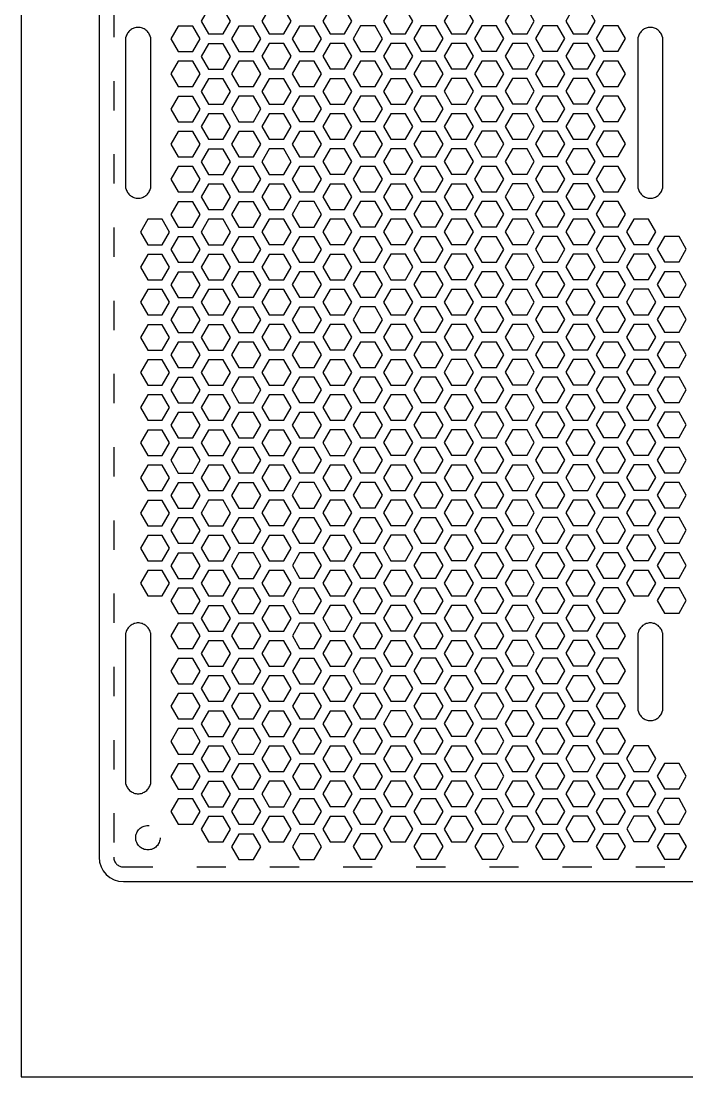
# Model space of a CAD drawing. Header units: millimetres. Extents: x 8 to 146, y 5 to 43.
# Drawn here: x 119.14 to 132.79, y 5.02 to 26.65 of the extents above; entities that cross this region are included whole.
import ezdxf

# ---------------------------------------------------------------- set-up
doc = ezdxf.new("R2010")
doc.units = ezdxf.units.MM
doc.header["$MEASUREMENT"] = 0
doc.linetypes.add('ACAD_ISO03W100', pattern=[30, 12, -18])
doc.layers.add('schita', color=2, linetype='Continuous')
doc.layers.add('spate', color=131, linetype='ACAD_ISO03W100')

msp = doc.modelspace()

# ---------------------------------------------------------------- linework, layer by layer
at = {"layer": 'schita', "ltscale": 0.05}
msp.add_lwpolyline([(139.34325, 5.01891), (139.34325, 41.01891), (119.14325, 41.01891), (119.14325, 5.01891)], close=True, dxfattribs=at)
msp.add_lwpolyline([(137.74325, 9.51891), (137.74325, 38.91891, 0.41421356), (137.24325, 39.41891), (121.24325, 39.41891, 0.41421356), (120.74325, 38.91891), (120.74325, 9.51891, 0.41421356), (121.24325, 9.01891), (137.24325, 9.01891, 0.41421356)], format="xyb", close=True, dxfattribs=at)
at = {"layer": 'spate', "ltscale": 0.05}
msp.add_lwpolyline([(137.44325, 9.51891), (137.44325, 38.91891, 0.41421356), (137.24325, 39.11891), (121.24325, 39.11891, 0.41421356), (121.04325, 38.91891), (121.04325, 9.51891, 0.41421356), (121.24325, 9.31891), (137.24325, 9.31891, 0.41421356)], format="xyb", close=True, dxfattribs=at)
for points in [[(122.98492, 26.38534), (123.28492, 26.38534), (123.43492, 26.64515), (123.28492, 26.90496), (122.98492, 26.90496), (122.83492, 26.64515)], [(124.2303, 26.38694), (124.5303, 26.38694), (124.6803, 26.64675), (124.5303, 26.90655), (124.2303, 26.90655), (124.0803, 26.64675)], [(125.47643, 26.38759), (125.77643, 26.38759), (125.92643, 26.6474), (125.77643, 26.9072), (125.47643, 26.9072), (125.32643, 26.6474)], [(126.72256, 26.38824), (127.02256, 26.38824), (127.17256, 26.64805), (127.02256, 26.90785), (126.72256, 26.90785), (126.57256, 26.64805)], [(127.9687, 26.38889), (128.2687, 26.38889), (128.4187, 26.6487), (128.2687, 26.9085), (127.9687, 26.9085), (127.8187, 26.6487)], [(129.21483, 26.38954), (129.51483, 26.38954), (129.66483, 26.64935), (129.51483, 26.90915), (129.21483, 26.90915), (129.06483, 26.64935)], [(130.46096, 26.39019), (130.76096, 26.39019), (130.91096, 26.65), (130.76096, 26.90981), (130.46096, 26.90981), (130.31096, 26.65)], [(122.36166, 26.02545), (122.66166, 26.02545), (122.81166, 26.28525), (122.66166, 26.54506), (122.36166, 26.54506), (122.21166, 26.28525)], [(123.60705, 26.02704), (123.90705, 26.02704), (124.05705, 26.28685), (123.90705, 26.54666), (123.60705, 26.54666), (123.45705, 26.28685)], [(124.85318, 26.02769), (125.15318, 26.02769), (125.30318, 26.2875), (125.15318, 26.54731), (124.85318, 26.54731), (124.70318, 26.2875)], [(126.09931, 26.02834), (126.39931, 26.02834), (126.54931, 26.28815), (126.39931, 26.54796), (126.09931, 26.54796), (125.94931, 26.28815)], [(127.34544, 26.02899), (127.64544, 26.02899), (127.79544, 26.2888), (127.64544, 26.54861), (127.34544, 26.54861), (127.19544, 26.2888)], [(128.59158, 26.02964), (128.89158, 26.02964), (129.04158, 26.28945), (128.89158, 26.54926), (128.59158, 26.54926), (128.44158, 26.28945)], [(129.83771, 26.03029), (130.13771, 26.03029), (130.28771, 26.2901), (130.13771, 26.54991), (129.83771, 26.54991), (129.68771, 26.2901)], [(131.08421, 26.03047), (131.38421, 26.03047), (131.53421, 26.29028), (131.38421, 26.55009), (131.08421, 26.55009), (130.93421, 26.29028)], [(122.98492, 25.66573), (123.28492, 25.66573), (123.43492, 25.92554), (123.28492, 26.18534), (122.98492, 26.18534), (122.83492, 25.92554)], [(124.2303, 25.66732), (124.5303, 25.66732), (124.6803, 25.92713), (124.5303, 26.18694), (124.2303, 26.18694), (124.0803, 25.92713)], [(125.47643, 25.66797), (125.77643, 25.66797), (125.92643, 25.92778), (125.77643, 26.18759), (125.47643, 26.18759), (125.32643, 25.92778)], [(126.72256, 25.66862), (127.02256, 25.66862), (127.17256, 25.92843), (127.02256, 26.18824), (126.72256, 26.18824), (126.57256, 25.92843)], [(127.9687, 25.66927), (128.2687, 25.66927), (128.4187, 25.92908), (128.2687, 26.18889), (127.9687, 26.18889), (127.8187, 25.92908)], [(129.21483, 25.66992), (129.51483, 25.66992), (129.66483, 25.92973), (129.51483, 26.18954), (129.21483, 26.18954), (129.06483, 25.92973)], [(130.46096, 25.67057), (130.76096, 25.67057), (130.91096, 25.93038), (130.76096, 26.19019), (130.46096, 26.19019), (130.31096, 25.93038)], [(122.36166, 25.30583), (122.66166, 25.30583), (122.81166, 25.56564), (122.66166, 25.82545), (122.36166, 25.82545), (122.21166, 25.56564)], [(123.60705, 25.30743), (123.90705, 25.30743), (124.05705, 25.56723), (123.90705, 25.82704), (123.60705, 25.82704), (123.45705, 25.56723)], [(124.85318, 25.30808), (125.15318, 25.30808), (125.30318, 25.56788), (125.15318, 25.82769), (124.85318, 25.82769), (124.70318, 25.56788)], [(126.09931, 25.30873), (126.39931, 25.30873), (126.54931, 25.56853), (126.39931, 25.82834), (126.09931, 25.82834), (125.94931, 25.56853)], [(127.34544, 25.30938), (127.64544, 25.30938), (127.79544, 25.56919), (127.64544, 25.82899), (127.34544, 25.82899), (127.19544, 25.56919)], [(128.59158, 25.31003), (128.89158, 25.31003), (129.04158, 25.56984), (128.89158, 25.82964), (128.59158, 25.82964), (128.44158, 25.56984)], [(129.83771, 25.31068), (130.13771, 25.31068), (130.28771, 25.57049), (130.13771, 25.83029), (129.83771, 25.83029), (129.68771, 25.57049)], [(131.08421, 25.31086), (131.38421, 25.31086), (131.53421, 25.57066), (131.38421, 25.83047), (131.08421, 25.83047), (130.93421, 25.57066)], [(122.98492, 24.94611), (123.28492, 24.94611), (123.43492, 25.20592), (123.28492, 25.46573), (122.98492, 25.46573), (122.83492, 25.20592)], [(124.2303, 24.94771), (124.5303, 24.94771), (124.6803, 25.20752), (124.5303, 25.46732), (124.2303, 25.46732), (124.0803, 25.20752)], [(125.47643, 24.94836), (125.77643, 24.94836), (125.92643, 25.20817), (125.77643, 25.46797), (125.47643, 25.46797), (125.32643, 25.20817)], [(126.72256, 24.94901), (127.02256, 24.94901), (127.17256, 25.20882), (127.02256, 25.46862), (126.72256, 25.46862), (126.57256, 25.20882)], [(127.9687, 24.94966), (128.2687, 24.94966), (128.4187, 25.20947), (128.2687, 25.46927), (127.9687, 25.46927), (127.8187, 25.20947)], [(129.21483, 24.95031), (129.51483, 24.95031), (129.66483, 25.21012), (129.51483, 25.46992), (129.21483, 25.46992), (129.06483, 25.21012)], [(130.46096, 24.95096), (130.76096, 24.95096), (130.91096, 25.21077), (130.76096, 25.47057), (130.46096, 25.47057), (130.31096, 25.21077)], [(122.36166, 24.58622), (122.66166, 24.58622), (122.81166, 24.84602), (122.66166, 25.10583), (122.36166, 25.10583), (122.21166, 24.84602)], [(123.60705, 24.58781), (123.90705, 24.58781), (124.05705, 24.84762), (123.90705, 25.10743), (123.60705, 25.10743), (123.45705, 24.84762)], [(124.85318, 24.58846), (125.15318, 24.58846), (125.30318, 24.84827), (125.15318, 25.10808), (124.85318, 25.10808), (124.70318, 24.84827)], [(126.09931, 24.58911), (126.39931, 24.58911), (126.54931, 24.84892), (126.39931, 25.10873), (126.09931, 25.10873), (125.94931, 24.84892)], [(127.34544, 24.58976), (127.64544, 24.58976), (127.79544, 24.84957), (127.64544, 25.10938), (127.34544, 25.10938), (127.19544, 24.84957)], [(128.59158, 24.59041), (128.89158, 24.59041), (129.04158, 24.85022), (128.89158, 25.11003), (128.59158, 25.11003), (128.44158, 24.85022)], [(129.83771, 24.59106), (130.13771, 24.59106), (130.28771, 24.85087), (130.13771, 25.11068), (129.83771, 25.11068), (129.68771, 24.85087)], [(131.08421, 24.59124), (131.38421, 24.59124), (131.53421, 24.85105), (131.38421, 25.11086), (131.08421, 25.11086), (130.93421, 24.85105)], [(122.98492, 24.2265), (123.28492, 24.2265), (123.43492, 24.4863), (123.28492, 24.74611), (122.98492, 24.74611), (122.83492, 24.4863)], [(124.2303, 24.22809), (124.5303, 24.22809), (124.6803, 24.4879), (124.5303, 24.74771), (124.2303, 24.74771), (124.0803, 24.4879)], [(125.47643, 24.22874), (125.77643, 24.22874), (125.92643, 24.48855), (125.77643, 24.74836), (125.47643, 24.74836), (125.32643, 24.48855)], [(126.72256, 24.22939), (127.02256, 24.22939), (127.17256, 24.4892), (127.02256, 24.74901), (126.72256, 24.74901), (126.57256, 24.4892)], [(127.9687, 24.23004), (128.2687, 24.23004), (128.4187, 24.48985), (128.2687, 24.74966), (127.9687, 24.74966), (127.8187, 24.48985)], [(129.21483, 24.23069), (129.51483, 24.23069), (129.66483, 24.4905), (129.51483, 24.75031), (129.21483, 24.75031), (129.06483, 24.4905)], [(130.46096, 24.23134), (130.76096, 24.23134), (130.91096, 24.49115), (130.76096, 24.75096), (130.46096, 24.75096), (130.31096, 24.49115)], [(122.36166, 23.8666), (122.66166, 23.8666), (122.81166, 24.12641), (122.66166, 24.38622), (122.36166, 24.38622), (122.21166, 24.12641)], [(123.60705, 23.8682), (123.90705, 23.8682), (124.05705, 24.128), (123.90705, 24.38781), (123.60705, 24.38781), (123.45705, 24.128)], [(124.85318, 23.86885), (125.15318, 23.86885), (125.30318, 24.12865), (125.15318, 24.38846), (124.85318, 24.38846), (124.70318, 24.12865)], [(126.09931, 23.8695), (126.39931, 23.8695), (126.54931, 24.1293), (126.39931, 24.38911), (126.09931, 24.38911), (125.94931, 24.1293)], [(127.34544, 23.87015), (127.64544, 23.87015), (127.79544, 24.12995), (127.64544, 24.38976), (127.34544, 24.38976), (127.19544, 24.12995)], [(128.59158, 23.8708), (128.89158, 23.8708), (129.04158, 24.13061), (128.89158, 24.39041), (128.59158, 24.39041), (128.44158, 24.13061)], [(129.83771, 23.87145), (130.13771, 23.87145), (130.28771, 24.13126), (130.13771, 24.39106), (129.83771, 24.39106), (129.68771, 24.13126)], [(131.08421, 23.87163), (131.38421, 23.87163), (131.53421, 24.13143), (131.38421, 24.39124), (131.08421, 24.39124), (130.93421, 24.13143)], [(122.98492, 23.50688), (123.28492, 23.50688), (123.43492, 23.76669), (123.28492, 24.0265), (122.98492, 24.0265), (122.83492, 23.76669)], [(124.2303, 23.50848), (124.5303, 23.50848), (124.6803, 23.76829), (124.5303, 24.02809), (124.2303, 24.02809), (124.0803, 23.76829)], [(125.47643, 23.50913), (125.77643, 23.50913), (125.92643, 23.76894), (125.77643, 24.02874), (125.47643, 24.02874), (125.32643, 23.76894)], [(126.72256, 23.50978), (127.02256, 23.50978), (127.17256, 23.76959), (127.02256, 24.02939), (126.72256, 24.02939), (126.57256, 23.76959)], [(127.9687, 23.51043), (128.2687, 23.51043), (128.4187, 23.77024), (128.2687, 24.03004), (127.9687, 24.03004), (127.8187, 23.77024)], [(129.21483, 23.51108), (129.51483, 23.51108), (129.66483, 23.77089), (129.51483, 24.03069), (129.21483, 24.03069), (129.06483, 23.77089)], [(130.46096, 23.51173), (130.76096, 23.51173), (130.91096, 23.77154), (130.76096, 24.03134), (130.46096, 24.03134), (130.31096, 23.77154)], [(122.36166, 23.14699), (122.66166, 23.14699), (122.81166, 23.40679), (122.66166, 23.6666), (122.36166, 23.6666), (122.21166, 23.40679)], [(123.60705, 23.14858), (123.90705, 23.14858), (124.05705, 23.40839), (123.90705, 23.6682), (123.60705, 23.6682), (123.45705, 23.40839)], [(124.85318, 23.14923), (125.15318, 23.14923), (125.30318, 23.40904), (125.15318, 23.66885), (124.85318, 23.66885), (124.70318, 23.40904)], [(126.09931, 23.14988), (126.39931, 23.14988), (126.54931, 23.40969), (126.39931, 23.6695), (126.09931, 23.6695), (125.94931, 23.40969)], [(127.34544, 23.15053), (127.64544, 23.15053), (127.79544, 23.41034), (127.64544, 23.67015), (127.34544, 23.67015), (127.19544, 23.41034)], [(128.59158, 23.15118), (128.89158, 23.15118), (129.04158, 23.41099), (128.89158, 23.6708), (128.59158, 23.6708), (128.44158, 23.41099)], [(129.83771, 23.15183), (130.13771, 23.15183), (130.28771, 23.41164), (130.13771, 23.67145), (129.83771, 23.67145), (129.68771, 23.41164)], [(131.08421, 23.15201), (131.38421, 23.15201), (131.53421, 23.41182), (131.38421, 23.67163), (131.08421, 23.67163), (130.93421, 23.41182)], [(122.98492, 22.78727), (123.28492, 22.78727), (123.43492, 23.04707), (123.28492, 23.30688), (122.98492, 23.30688), (122.83492, 23.04707)], [(124.2303, 22.78886), (124.5303, 22.78886), (124.6803, 23.04867), (124.5303, 23.30848), (124.2303, 23.30848), (124.0803, 23.04867)], [(125.47643, 22.78951), (125.77643, 22.78951), (125.92643, 23.04932), (125.77643, 23.30913), (125.47643, 23.30913), (125.32643, 23.04932)], [(126.72256, 22.79016), (127.02256, 22.79016), (127.17256, 23.04997), (127.02256, 23.30978), (126.72256, 23.30978), (126.57256, 23.04997)], [(127.9687, 22.79081), (128.2687, 22.79081), (128.4187, 23.05062), (128.2687, 23.31043), (127.9687, 23.31043), (127.8187, 23.05062)], [(129.21483, 22.79146), (129.51483, 22.79146), (129.66483, 23.05127), (129.51483, 23.31108), (129.21483, 23.31108), (129.06483, 23.05127)], [(130.46096, 22.79211), (130.76096, 22.79211), (130.91096, 23.05192), (130.76096, 23.31173), (130.46096, 23.31173), (130.31096, 23.05192)], [(122.36166, 22.42737), (122.66166, 22.42737), (122.81166, 22.68718), (122.66166, 22.94699), (122.36166, 22.94699), (122.21166, 22.68718)], [(123.60705, 22.42897), (123.90705, 22.42897), (124.05705, 22.68877), (123.90705, 22.94858), (123.60705, 22.94858), (123.45705, 22.68877)], [(124.85318, 22.42962), (125.15318, 22.42962), (125.30318, 22.68942), (125.15318, 22.94923), (124.85318, 22.94923), (124.70318, 22.68942)], [(126.09931, 22.43027), (126.39931, 22.43027), (126.54931, 22.69007), (126.39931, 22.94988), (126.09931, 22.94988), (125.94931, 22.69007)], [(127.34544, 22.43092), (127.64544, 22.43092), (127.79544, 22.69072), (127.64544, 22.95053), (127.34544, 22.95053), (127.19544, 22.69072)], [(128.59158, 22.43157), (128.89158, 22.43157), (129.04158, 22.69137), (128.89158, 22.95118), (128.59158, 22.95118), (128.44158, 22.69137)], [(129.83771, 22.43222), (130.13771, 22.43222), (130.28771, 22.69202), (130.13771, 22.95183), (129.83771, 22.95183), (129.68771, 22.69202)], [(131.08421, 22.4324), (131.38421, 22.4324), (131.53421, 22.6922), (131.38421, 22.95201), (131.08421, 22.95201), (130.93421, 22.6922)], [(121.73841, 22.06747), (122.03841, 22.06747), (122.18841, 22.32728), (122.03841, 22.58709), (121.73841, 22.58709), (121.58841, 22.32728)], [(122.98492, 22.06765), (123.28492, 22.06765), (123.43492, 22.32746), (123.28492, 22.58727), (122.98492, 22.58727), (122.83492, 22.32746)], [(124.2303, 22.06925), (124.5303, 22.06925), (124.6803, 22.32905), (124.5303, 22.58886), (124.2303, 22.58886), (124.0803, 22.32905)], [(125.47643, 22.0699), (125.77643, 22.0699), (125.92643, 22.3297), (125.77643, 22.58951), (125.47643, 22.58951), (125.32643, 22.3297)], [(126.72256, 22.07055), (127.02256, 22.07055), (127.17256, 22.33036), (127.02256, 22.59016), (126.72256, 22.59016), (126.57256, 22.33036)], [(127.9687, 22.0712), (128.2687, 22.0712), (128.4187, 22.33101), (128.2687, 22.59081), (127.9687, 22.59081), (127.8187, 22.33101)], [(129.21483, 22.07185), (129.51483, 22.07185), (129.66483, 22.33166), (129.51483, 22.59146), (129.21483, 22.59146), (129.06483, 22.33166)], [(130.46096, 22.0725), (130.76096, 22.0725), (130.91096, 22.33231), (130.76096, 22.59211), (130.46096, 22.59211), (130.31096, 22.33231)], [(131.70747, 22.07268), (132.00747, 22.07268), (132.15747, 22.33248), (132.00747, 22.59229), (131.70747, 22.59229), (131.55747, 22.33248)], [(122.36166, 21.70775), (122.66166, 21.70775), (122.81166, 21.96756), (122.66166, 22.22737), (122.36166, 22.22737), (122.21166, 21.96756)], [(123.60705, 21.70935), (123.90705, 21.70935), (124.05705, 21.96916), (123.90705, 22.22897), (123.60705, 22.22897), (123.45705, 21.96916)], [(124.85318, 21.71), (125.15318, 21.71), (125.30318, 21.96981), (125.15318, 22.22962), (124.85318, 22.22962), (124.70318, 21.96981)], [(126.09931, 21.71065), (126.39931, 21.71065), (126.54931, 21.97046), (126.39931, 22.23027), (126.09931, 22.23027), (125.94931, 21.97046)], [(127.34544, 21.7113), (127.64544, 21.7113), (127.79544, 21.97111), (127.64544, 22.23092), (127.34544, 22.23092), (127.19544, 21.97111)], [(128.59158, 21.71195), (128.89158, 21.71195), (129.04158, 21.97176), (128.89158, 22.23157), (128.59158, 22.23157), (128.44158, 21.97176)], [(129.83771, 21.7126), (130.13771, 21.7126), (130.28771, 21.97241), (130.13771, 22.23222), (129.83771, 22.23222), (129.68771, 21.97241)], [(131.08421, 21.71278), (131.38421, 21.71278), (131.53421, 21.97259), (131.38421, 22.2324), (131.08421, 22.2324), (130.93421, 21.97259)], [(132.33072, 21.71296), (132.63072, 21.71296), (132.78072, 21.97277), (132.63072, 22.23257), (132.33072, 22.23257), (132.18072, 21.97277)], [(121.73841, 21.34786), (122.03841, 21.34786), (122.18841, 21.60767), (122.03841, 21.86747), (121.73841, 21.86747), (121.58841, 21.60767)], [(122.98492, 21.34804), (123.28492, 21.34804), (123.43492, 21.60784), (123.28492, 21.86765), (122.98492, 21.86765), (122.83492, 21.60784)], [(124.2303, 21.34963), (124.5303, 21.34963), (124.6803, 21.60944), (124.5303, 21.86925), (124.2303, 21.86925), (124.0803, 21.60944)], [(125.47643, 21.35028), (125.77643, 21.35028), (125.92643, 21.61009), (125.77643, 21.8699), (125.47643, 21.8699), (125.32643, 21.61009)], [(126.72256, 21.35093), (127.02256, 21.35093), (127.17256, 21.61074), (127.02256, 21.87055), (126.72256, 21.87055), (126.57256, 21.61074)], [(127.9687, 21.35158), (128.2687, 21.35158), (128.4187, 21.61139), (128.2687, 21.8712), (127.9687, 21.8712), (127.8187, 21.61139)], [(129.21483, 21.35223), (129.51483, 21.35223), (129.66483, 21.61204), (129.51483, 21.87185), (129.21483, 21.87185), (129.06483, 21.61204)], [(130.46096, 21.35288), (130.76096, 21.35288), (130.91096, 21.61269), (130.76096, 21.8725), (130.46096, 21.8725), (130.31096, 21.61269)], [(131.70747, 21.35306), (132.00747, 21.35306), (132.15747, 21.61287), (132.00747, 21.87268), (131.70747, 21.87268), (131.55747, 21.61287)], [(122.36166, 20.98814), (122.66166, 20.98814), (122.81166, 21.24795), (122.66166, 21.50775), (122.36166, 21.50775), (122.21166, 21.24795)], [(123.60705, 20.98974), (123.90705, 20.98974), (124.05705, 21.24954), (123.90705, 21.50935), (123.60705, 21.50935), (123.45705, 21.24954)], [(124.85318, 20.99039), (125.15318, 20.99039), (125.30318, 21.25019), (125.15318, 21.51), (124.85318, 21.51), (124.70318, 21.25019)], [(126.09931, 20.99104), (126.39931, 20.99104), (126.54931, 21.25084), (126.39931, 21.51065), (126.09931, 21.51065), (125.94931, 21.25084)], [(127.34544, 20.99169), (127.64544, 20.99169), (127.79544, 21.25149), (127.64544, 21.5113), (127.34544, 21.5113), (127.19544, 21.25149)], [(128.59158, 20.99234), (128.89158, 20.99234), (129.04158, 21.25214), (128.89158, 21.51195), (128.59158, 21.51195), (128.44158, 21.25214)], [(129.83771, 20.99299), (130.13771, 20.99299), (130.28771, 21.25279), (130.13771, 21.5126), (129.83771, 21.5126), (129.68771, 21.25279)], [(131.08421, 20.99316), (131.38421, 20.99316), (131.53421, 21.25297), (131.38421, 21.51278), (131.08421, 21.51278), (130.93421, 21.25297)], [(132.33072, 20.99334), (132.63072, 20.99334), (132.78072, 21.25315), (132.63072, 21.51296), (132.33072, 21.51296), (132.18072, 21.25315)], [(121.73841, 20.62824), (122.03841, 20.62824), (122.18841, 20.88805), (122.03841, 21.14786), (121.73841, 21.14786), (121.58841, 20.88805)], [(122.98492, 20.62842), (123.28492, 20.62842), (123.43492, 20.88823), (123.28492, 21.14804), (122.98492, 21.14804), (122.83492, 20.88823)], [(124.2303, 20.63002), (124.5303, 20.63002), (124.6803, 20.88982), (124.5303, 21.14963), (124.2303, 21.14963), (124.0803, 20.88982)], [(125.47643, 20.63067), (125.77643, 20.63067), (125.92643, 20.89047), (125.77643, 21.15028), (125.47643, 21.15028), (125.32643, 20.89047)], [(126.72256, 20.63132), (127.02256, 20.63132), (127.17256, 20.89112), (127.02256, 21.15093), (126.72256, 21.15093), (126.57256, 20.89112)], [(127.9687, 20.63197), (128.2687, 20.63197), (128.4187, 20.89178), (128.2687, 21.15158), (127.9687, 21.15158), (127.8187, 20.89178)], [(129.21483, 20.63262), (129.51483, 20.63262), (129.66483, 20.89243), (129.51483, 21.15223), (129.21483, 21.15223), (129.06483, 20.89243)], [(130.46096, 20.63327), (130.76096, 20.63327), (130.91096, 20.89308), (130.76096, 21.15288), (130.46096, 21.15288), (130.31096, 20.89308)], [(131.70747, 20.63345), (132.00747, 20.63345), (132.15747, 20.89325), (132.00747, 21.15306), (131.70747, 21.15306), (131.55747, 20.89325)], [(122.36166, 20.26852), (122.66166, 20.26852), (122.81166, 20.52833), (122.66166, 20.78814), (122.36166, 20.78814), (122.21166, 20.52833)], [(123.60705, 20.27012), (123.90705, 20.27012), (124.05705, 20.52993), (123.90705, 20.78974), (123.60705, 20.78974), (123.45705, 20.52993)], [(124.85318, 20.27077), (125.15318, 20.27077), (125.30318, 20.53058), (125.15318, 20.79039), (124.85318, 20.79039), (124.70318, 20.53058)], [(126.09931, 20.27142), (126.39931, 20.27142), (126.54931, 20.53123), (126.39931, 20.79104), (126.09931, 20.79104), (125.94931, 20.53123)], [(127.34544, 20.27207), (127.64544, 20.27207), (127.79544, 20.53188), (127.64544, 20.79169), (127.34544, 20.79169), (127.19544, 20.53188)], [(128.59158, 20.27272), (128.89158, 20.27272), (129.04158, 20.53253), (128.89158, 20.79234), (128.59158, 20.79234), (128.44158, 20.53253)], [(129.83771, 20.27337), (130.13771, 20.27337), (130.28771, 20.53318), (130.13771, 20.79299), (129.83771, 20.79299), (129.68771, 20.53318)], [(131.08421, 20.27355), (131.38421, 20.27355), (131.53421, 20.53336), (131.38421, 20.79316), (131.08421, 20.79316), (130.93421, 20.53336)], [(132.33072, 20.27373), (132.63072, 20.27373), (132.78072, 20.53353), (132.63072, 20.79334), (132.33072, 20.79334), (132.18072, 20.53353)], [(121.73841, 19.90863), (122.03841, 19.90863), (122.18841, 20.16844), (122.03841, 20.42824), (121.73841, 20.42824), (121.58841, 20.16844)], [(122.98492, 19.90881), (123.28492, 19.90881), (123.43492, 20.16861), (123.28492, 20.42842), (122.98492, 20.42842), (122.83492, 20.16861)], [(124.2303, 19.9104), (124.5303, 19.9104), (124.6803, 20.17021), (124.5303, 20.43002), (124.2303, 20.43002), (124.0803, 20.17021)], [(125.47643, 19.91105), (125.77643, 19.91105), (125.92643, 20.17086), (125.77643, 20.43067), (125.47643, 20.43067), (125.32643, 20.17086)], [(126.72256, 19.9117), (127.02256, 19.9117), (127.17256, 20.17151), (127.02256, 20.43132), (126.72256, 20.43132), (126.57256, 20.17151)], [(127.9687, 19.91235), (128.2687, 19.91235), (128.4187, 20.17216), (128.2687, 20.43197), (127.9687, 20.43197), (127.8187, 20.17216)], [(129.21483, 19.913), (129.51483, 19.913), (129.66483, 20.17281), (129.51483, 20.43262), (129.21483, 20.43262), (129.06483, 20.17281)], [(130.46096, 19.91365), (130.76096, 19.91365), (130.91096, 20.17346), (130.76096, 20.43327), (130.46096, 20.43327), (130.31096, 20.17346)], [(131.70747, 19.91383), (132.00747, 19.91383), (132.15747, 20.17364), (132.00747, 20.43345), (131.70747, 20.43345), (131.55747, 20.17364)], [(122.36166, 19.54891), (122.66166, 19.54891), (122.81166, 19.80872), (122.66166, 20.06852), (122.36166, 20.06852), (122.21166, 19.80872)], [(123.60705, 19.5505), (123.90705, 19.5505), (124.05705, 19.81031), (123.90705, 20.07012), (123.60705, 20.07012), (123.45705, 19.81031)], [(124.85318, 19.55116), (125.15318, 19.55116), (125.30318, 19.81096), (125.15318, 20.07077), (124.85318, 20.07077), (124.70318, 19.81096)], [(126.09931, 19.55181), (126.39931, 19.55181), (126.54931, 19.81161), (126.39931, 20.07142), (126.09931, 20.07142), (125.94931, 19.81161)], [(127.34544, 19.55246), (127.64544, 19.55246), (127.79544, 19.81226), (127.64544, 20.07207), (127.34544, 20.07207), (127.19544, 19.81226)], [(128.59158, 19.55311), (128.89158, 19.55311), (129.04158, 19.81291), (128.89158, 20.07272), (128.59158, 20.07272), (128.44158, 19.81291)], [(129.83771, 19.55376), (130.13771, 19.55376), (130.28771, 19.81356), (130.13771, 20.07337), (129.83771, 20.07337), (129.68771, 19.81356)], [(131.08421, 19.55393), (131.38421, 19.55393), (131.53421, 19.81374), (131.38421, 20.07355), (131.08421, 20.07355), (130.93421, 19.81374)], [(132.33072, 19.55411), (132.63072, 19.55411), (132.78072, 19.81392), (132.63072, 20.07373), (132.33072, 20.07373), (132.18072, 19.81392)], [(121.73841, 19.18901), (122.03841, 19.18901), (122.18841, 19.44882), (122.03841, 19.70863), (121.73841, 19.70863), (121.58841, 19.44882)], [(122.98492, 19.18919), (123.28492, 19.18919), (123.43492, 19.449), (123.28492, 19.70881), (122.98492, 19.70881), (122.83492, 19.449)], [(124.2303, 19.19079), (124.5303, 19.19079), (124.6803, 19.45059), (124.5303, 19.7104), (124.2303, 19.7104), (124.0803, 19.45059)], [(125.47643, 19.19144), (125.77643, 19.19144), (125.92643, 19.45124), (125.77643, 19.71105), (125.47643, 19.71105), (125.32643, 19.45124)], [(126.72256, 19.19209), (127.02256, 19.19209), (127.17256, 19.45189), (127.02256, 19.7117), (126.72256, 19.7117), (126.57256, 19.45189)], [(127.9687, 19.19274), (128.2687, 19.19274), (128.4187, 19.45254), (128.2687, 19.71235), (127.9687, 19.71235), (127.8187, 19.45254)], [(129.21483, 19.19339), (129.51483, 19.19339), (129.66483, 19.45319), (129.51483, 19.713), (129.21483, 19.713), (129.06483, 19.45319)], [(130.46096, 19.19404), (130.76096, 19.19404), (130.91096, 19.45385), (130.76096, 19.71365), (130.46096, 19.71365), (130.31096, 19.45385)], [(131.70747, 19.19422), (132.00747, 19.19422), (132.15747, 19.45402), (132.00747, 19.71383), (131.70747, 19.71383), (131.55747, 19.45402)], [(122.36166, 18.82929), (122.66166, 18.82929), (122.81166, 19.0891), (122.66166, 19.34891), (122.36166, 19.34891), (122.21166, 19.0891)], [(123.60705, 18.83089), (123.90705, 18.83089), (124.05705, 19.0907), (123.90705, 19.3505), (123.60705, 19.3505), (123.45705, 19.0907)], [(124.85318, 18.83154), (125.15318, 18.83154), (125.30318, 19.09135), (125.15318, 19.35116), (124.85318, 19.35116), (124.70318, 19.09135)], [(126.09931, 18.83219), (126.39931, 18.83219), (126.54931, 19.092), (126.39931, 19.35181), (126.09931, 19.35181), (125.94931, 19.092)], [(127.34544, 18.83284), (127.64544, 18.83284), (127.79544, 19.09265), (127.64544, 19.35246), (127.34544, 19.35246), (127.19544, 19.09265)], [(128.59158, 18.83349), (128.89158, 18.83349), (129.04158, 19.0933), (128.89158, 19.35311), (128.59158, 19.35311), (128.44158, 19.0933)], [(129.83771, 18.83414), (130.13771, 18.83414), (130.28771, 19.09395), (130.13771, 19.35376), (129.83771, 19.35376), (129.68771, 19.09395)], [(131.08421, 18.83432), (131.38421, 18.83432), (131.53421, 19.09413), (131.38421, 19.35393), (131.08421, 19.35393), (130.93421, 19.09413)], [(132.33072, 18.8345), (132.63072, 18.8345), (132.78072, 19.0943), (132.63072, 19.35411), (132.33072, 19.35411), (132.18072, 19.0943)], [(121.73841, 18.4694), (122.03841, 18.4694), (122.18841, 18.72921), (122.03841, 18.98901), (121.73841, 18.98901), (121.58841, 18.72921)], [(122.98492, 18.46958), (123.28492, 18.46958), (123.43492, 18.72938), (123.28492, 18.98919), (122.98492, 18.98919), (122.83492, 18.72938)], [(124.2303, 18.47117), (124.5303, 18.47117), (124.6803, 18.73098), (124.5303, 18.99079), (124.2303, 18.99079), (124.0803, 18.73098)], [(125.47643, 18.47182), (125.77643, 18.47182), (125.92643, 18.73163), (125.77643, 18.99144), (125.47643, 18.99144), (125.32643, 18.73163)], [(126.72256, 18.47247), (127.02256, 18.47247), (127.17256, 18.73228), (127.02256, 18.99209), (126.72256, 18.99209), (126.57256, 18.73228)], [(127.9687, 18.47312), (128.2687, 18.47312), (128.4187, 18.73293), (128.2687, 18.99274), (127.9687, 18.99274), (127.8187, 18.73293)], [(129.21483, 18.47377), (129.51483, 18.47377), (129.66483, 18.73358), (129.51483, 18.99339), (129.21483, 18.99339), (129.06483, 18.73358)], [(130.46096, 18.47442), (130.76096, 18.47442), (130.91096, 18.73423), (130.76096, 18.99404), (130.46096, 18.99404), (130.31096, 18.73423)], [(131.70747, 18.4746), (132.00747, 18.4746), (132.15747, 18.73441), (132.00747, 18.99422), (131.70747, 18.99422), (131.55747, 18.73441)], [(122.36166, 18.10968), (122.66166, 18.10968), (122.81166, 18.36949), (122.66166, 18.62929), (122.36166, 18.62929), (122.21166, 18.36949)], [(123.60705, 18.11127), (123.90705, 18.11127), (124.05705, 18.37108), (123.90705, 18.63089), (123.60705, 18.63089), (123.45705, 18.37108)], [(124.85318, 18.11192), (125.15318, 18.11192), (125.30318, 18.37173), (125.15318, 18.63154), (124.85318, 18.63154), (124.70318, 18.37173)], [(126.09931, 18.11257), (126.39931, 18.11257), (126.54931, 18.37238), (126.39931, 18.63219), (126.09931, 18.63219), (125.94931, 18.37238)], [(127.34544, 18.11323), (127.64544, 18.11323), (127.79544, 18.37303), (127.64544, 18.63284), (127.34544, 18.63284), (127.19544, 18.37303)], [(128.59158, 18.11388), (128.89158, 18.11388), (129.04158, 18.37368), (128.89158, 18.63349), (128.59158, 18.63349), (128.44158, 18.37368)], [(129.83771, 18.11453), (130.13771, 18.11453), (130.28771, 18.37433), (130.13771, 18.63414), (129.83771, 18.63414), (129.68771, 18.37433)], [(131.08421, 18.1147), (131.38421, 18.1147), (131.53421, 18.37451), (131.38421, 18.63432), (131.08421, 18.63432), (130.93421, 18.37451)], [(132.33072, 18.11488), (132.63072, 18.11488), (132.78072, 18.37469), (132.63072, 18.6345), (132.33072, 18.6345), (132.18072, 18.37469)], [(121.73841, 17.74978), (122.03841, 17.74978), (122.18841, 18.00959), (122.03841, 18.2694), (121.73841, 18.2694), (121.58841, 18.00959)], [(122.98492, 17.74996), (123.28492, 17.74996), (123.43492, 18.00977), (123.28492, 18.26958), (122.98492, 18.26958), (122.83492, 18.00977)], [(124.2303, 17.75156), (124.5303, 17.75156), (124.6803, 18.01136), (124.5303, 18.27117), (124.2303, 18.27117), (124.0803, 18.01136)], [(125.47643, 17.75221), (125.77643, 17.75221), (125.92643, 18.01201), (125.77643, 18.27182), (125.47643, 18.27182), (125.32643, 18.01201)], [(126.72256, 17.75286), (127.02256, 17.75286), (127.17256, 18.01266), (127.02256, 18.27247), (126.72256, 18.27247), (126.57256, 18.01266)], [(127.9687, 17.75351), (128.2687, 17.75351), (128.4187, 18.01331), (128.2687, 18.27312), (127.9687, 18.27312), (127.8187, 18.01331)], [(129.21483, 17.75416), (129.51483, 17.75416), (129.66483, 18.01396), (129.51483, 18.27377), (129.21483, 18.27377), (129.06483, 18.01396)], [(130.46096, 17.75481), (130.76096, 17.75481), (130.91096, 18.01461), (130.76096, 18.27442), (130.46096, 18.27442), (130.31096, 18.01461)], [(131.70747, 17.75498), (132.00747, 17.75498), (132.15747, 18.01479), (132.00747, 18.2746), (131.70747, 18.2746), (131.55747, 18.01479)], [(122.36166, 17.39006), (122.66166, 17.39006), (122.81166, 17.64987), (122.66166, 17.90968), (122.36166, 17.90968), (122.21166, 17.64987)], [(123.60705, 17.39166), (123.90705, 17.39166), (124.05705, 17.65147), (123.90705, 17.91127), (123.60705, 17.91127), (123.45705, 17.65147)], [(124.85318, 17.39231), (125.15318, 17.39231), (125.30318, 17.65212), (125.15318, 17.91192), (124.85318, 17.91192), (124.70318, 17.65212)], [(126.09931, 17.39296), (126.39931, 17.39296), (126.54931, 17.65277), (126.39931, 17.91257), (126.09931, 17.91257), (125.94931, 17.65277)], [(127.34544, 17.39361), (127.64544, 17.39361), (127.79544, 17.65342), (127.64544, 17.91323), (127.34544, 17.91323), (127.19544, 17.65342)], [(128.59158, 17.39426), (128.89158, 17.39426), (129.04158, 17.65407), (128.89158, 17.91388), (128.59158, 17.91388), (128.44158, 17.65407)], [(129.83771, 17.39491), (130.13771, 17.39491), (130.28771, 17.65472), (130.13771, 17.91453), (129.83771, 17.91453), (129.68771, 17.65472)], [(131.08421, 17.39509), (131.38421, 17.39509), (131.53421, 17.6549), (131.38421, 17.9147), (131.08421, 17.9147), (130.93421, 17.6549)], [(132.33072, 17.39527), (132.63072, 17.39527), (132.78072, 17.65507), (132.63072, 17.91488), (132.33072, 17.91488), (132.18072, 17.65507)], [(121.73841, 17.03017), (122.03841, 17.03017), (122.18841, 17.28997), (122.03841, 17.54978), (121.73841, 17.54978), (121.58841, 17.28997)], [(122.98492, 17.03034), (123.28492, 17.03034), (123.43492, 17.29015), (123.28492, 17.54996), (122.98492, 17.54996), (122.83492, 17.29015)], [(124.2303, 17.03194), (124.5303, 17.03194), (124.6803, 17.29175), (124.5303, 17.55156), (124.2303, 17.55156), (124.0803, 17.29175)], [(125.47643, 17.03259), (125.77643, 17.03259), (125.92643, 17.2924), (125.77643, 17.55221), (125.47643, 17.55221), (125.32643, 17.2924)], [(126.72256, 17.03324), (127.02256, 17.03324), (127.17256, 17.29305), (127.02256, 17.55286), (126.72256, 17.55286), (126.57256, 17.29305)], [(127.9687, 17.03389), (128.2687, 17.03389), (128.4187, 17.2937), (128.2687, 17.55351), (127.9687, 17.55351), (127.8187, 17.2937)], [(129.21483, 17.03454), (129.51483, 17.03454), (129.66483, 17.29435), (129.51483, 17.55416), (129.21483, 17.55416), (129.06483, 17.29435)], [(130.46096, 17.03519), (130.76096, 17.03519), (130.91096, 17.295), (130.76096, 17.55481), (130.46096, 17.55481), (130.31096, 17.295)], [(131.70747, 17.03537), (132.00747, 17.03537), (132.15747, 17.29518), (132.00747, 17.55498), (131.70747, 17.55498), (131.55747, 17.29518)], [(122.36166, 16.67045), (122.66166, 16.67045), (122.81166, 16.93026), (122.66166, 17.19006), (122.36166, 17.19006), (122.21166, 16.93026)], [(123.60705, 16.67204), (123.90705, 16.67204), (124.05705, 16.93185), (123.90705, 17.19166), (123.60705, 17.19166), (123.45705, 16.93185)], [(124.85318, 16.67269), (125.15318, 16.67269), (125.30318, 16.9325), (125.15318, 17.19231), (124.85318, 17.19231), (124.70318, 16.9325)], [(126.09931, 16.67334), (126.39931, 16.67334), (126.54931, 16.93315), (126.39931, 17.19296), (126.09931, 17.19296), (125.94931, 16.93315)], [(127.34544, 16.67399), (127.64544, 16.67399), (127.79544, 16.9338), (127.64544, 17.19361), (127.34544, 17.19361), (127.19544, 16.9338)], [(128.59158, 16.67465), (128.89158, 16.67465), (129.04158, 16.93445), (128.89158, 17.19426), (128.59158, 17.19426), (128.44158, 16.93445)], [(129.83771, 16.6753), (130.13771, 16.6753), (130.28771, 16.9351), (130.13771, 17.19491), (129.83771, 17.19491), (129.68771, 16.9351)], [(131.08421, 16.67547), (131.38421, 16.67547), (131.53421, 16.93528), (131.38421, 17.19509), (131.08421, 17.19509), (130.93421, 16.93528)], [(132.33072, 16.67565), (132.63072, 16.67565), (132.78072, 16.93546), (132.63072, 17.19527), (132.33072, 17.19527), (132.18072, 16.93546)], [(121.73841, 16.31055), (122.03841, 16.31055), (122.18841, 16.57036), (122.03841, 16.83017), (121.73841, 16.83017), (121.58841, 16.57036)], [(122.98492, 16.31073), (123.28492, 16.31073), (123.43492, 16.57054), (123.28492, 16.83034), (122.98492, 16.83034), (122.83492, 16.57054)], [(124.2303, 16.31232), (124.5303, 16.31232), (124.6803, 16.57213), (124.5303, 16.83194), (124.2303, 16.83194), (124.0803, 16.57213)], [(125.47643, 16.31298), (125.77643, 16.31298), (125.92643, 16.57278), (125.77643, 16.83259), (125.47643, 16.83259), (125.32643, 16.57278)], [(126.72256, 16.31363), (127.02256, 16.31363), (127.17256, 16.57343), (127.02256, 16.83324), (126.72256, 16.83324), (126.57256, 16.57343)], [(127.9687, 16.31428), (128.2687, 16.31428), (128.4187, 16.57408), (128.2687, 16.83389), (127.9687, 16.83389), (127.8187, 16.57408)], [(129.21483, 16.31493), (129.51483, 16.31493), (129.66483, 16.57473), (129.51483, 16.83454), (129.21483, 16.83454), (129.06483, 16.57473)], [(130.46096, 16.31558), (130.76096, 16.31558), (130.91096, 16.57538), (130.76096, 16.83519), (130.46096, 16.83519), (130.31096, 16.57538)], [(131.70747, 16.31575), (132.00747, 16.31575), (132.15747, 16.57556), (132.00747, 16.83537), (131.70747, 16.83537), (131.55747, 16.57556)], [(122.36166, 15.95083), (122.66166, 15.95083), (122.81166, 16.21064), (122.66166, 16.47045), (122.36166, 16.47045), (122.21166, 16.21064)], [(123.60705, 15.95243), (123.90705, 15.95243), (124.05705, 16.21224), (123.90705, 16.47204), (123.60705, 16.47204), (123.45705, 16.21224)], [(124.85318, 15.95308), (125.15318, 15.95308), (125.30318, 16.21289), (125.15318, 16.47269), (124.85318, 16.47269), (124.70318, 16.21289)], [(126.09931, 15.95373), (126.39931, 15.95373), (126.54931, 16.21354), (126.39931, 16.47334), (126.09931, 16.47334), (125.94931, 16.21354)], [(127.34544, 15.95438), (127.64544, 15.95438), (127.79544, 16.21419), (127.64544, 16.47399), (127.34544, 16.47399), (127.19544, 16.21419)], [(128.59158, 15.95503), (128.89158, 15.95503), (129.04158, 16.21484), (128.89158, 16.47465), (128.59158, 16.47465), (128.44158, 16.21484)], [(129.83771, 15.95568), (130.13771, 15.95568), (130.28771, 16.21549), (130.13771, 16.4753), (129.83771, 16.4753), (129.68771, 16.21549)], [(131.08421, 15.95586), (131.38421, 15.95586), (131.53421, 16.21567), (131.38421, 16.47547), (131.08421, 16.47547), (130.93421, 16.21567)], [(132.33072, 15.95604), (132.63072, 15.95604), (132.78072, 16.21584), (132.63072, 16.47565), (132.33072, 16.47565), (132.18072, 16.21584)], [(121.73841, 15.59094), (122.03841, 15.59094), (122.18841, 15.85074), (122.03841, 16.11055), (121.73841, 16.11055), (121.58841, 15.85074)], [(122.98492, 15.59111), (123.28492, 15.59111), (123.43492, 15.85092), (123.28492, 16.11073), (122.98492, 16.11073), (122.83492, 15.85092)], [(124.2303, 15.59271), (124.5303, 15.59271), (124.6803, 15.85252), (124.5303, 16.11232), (124.2303, 16.11232), (124.0803, 15.85252)], [(125.47643, 15.59336), (125.77643, 15.59336), (125.92643, 15.85317), (125.77643, 16.11298), (125.47643, 16.11298), (125.32643, 15.85317)], [(126.72256, 15.59401), (127.02256, 15.59401), (127.17256, 15.85382), (127.02256, 16.11363), (126.72256, 16.11363), (126.57256, 15.85382)], [(127.9687, 15.59466), (128.2687, 15.59466), (128.4187, 15.85447), (128.2687, 16.11428), (127.9687, 16.11428), (127.8187, 15.85447)], [(129.21483, 15.59531), (129.51483, 15.59531), (129.66483, 15.85512), (129.51483, 16.11493), (129.21483, 16.11493), (129.06483, 15.85512)], [(130.46096, 15.59596), (130.76096, 15.59596), (130.91096, 15.85577), (130.76096, 16.11558), (130.46096, 16.11558), (130.31096, 15.85577)], [(131.70747, 15.59614), (132.00747, 15.59614), (132.15747, 15.85595), (132.00747, 16.11575), (131.70747, 16.11575), (131.55747, 15.85595)], [(122.36166, 15.23122), (122.66166, 15.23122), (122.81166, 15.49103), (122.66166, 15.75083), (122.36166, 15.75083), (122.21166, 15.49103)], [(123.60779, 15.23187), (123.90779, 15.23187), (124.05779, 15.49168), (123.90779, 15.75148), (123.60779, 15.75148), (123.45779, 15.49168)], [(124.85393, 15.23252), (125.15393, 15.23252), (125.30393, 15.49233), (125.15393, 15.75213), (124.85393, 15.75213), (124.70393, 15.49233)], [(126.10006, 15.23317), (126.40006, 15.23317), (126.55006, 15.49298), (126.40006, 15.75278), (126.10006, 15.75278), (125.95006, 15.49298)], [(127.34619, 15.23382), (127.64619, 15.23382), (127.79619, 15.49363), (127.64619, 15.75343), (127.34619, 15.75343), (127.19619, 15.49363)], [(128.59158, 15.23541), (128.89158, 15.23541), (129.04158, 15.49522), (128.89158, 15.75503), (128.59158, 15.75503), (128.44158, 15.49522)], [(129.83771, 15.23606), (130.13771, 15.23606), (130.28771, 15.49587), (130.13771, 15.75568), (129.83771, 15.75568), (129.68771, 15.49587)], [(131.08421, 15.23624), (131.38421, 15.23624), (131.53421, 15.49605), (131.38421, 15.75586), (131.08421, 15.75586), (130.93421, 15.49605)], [(132.33072, 15.23642), (132.63072, 15.23642), (132.78072, 15.49623), (132.63072, 15.75604), (132.33072, 15.75604), (132.18072, 15.49623)], [(121.73841, 14.87132), (122.03841, 14.87132), (122.18841, 15.13113), (122.03841, 15.39094), (121.73841, 15.39094), (121.58841, 15.13113)], [(122.98492, 14.8715), (123.28492, 14.8715), (123.43492, 15.13131), (123.28492, 15.39111), (122.98492, 15.39111), (122.83492, 15.13131)], [(124.23105, 14.87215), (124.53105, 14.87215), (124.68105, 15.13196), (124.53105, 15.39176), (124.23105, 15.39176), (124.08105, 15.13196)], [(125.47718, 14.8728), (125.77718, 14.8728), (125.92718, 15.13261), (125.77718, 15.39241), (125.47718, 15.39241), (125.32718, 15.13261)], [(126.72331, 14.87345), (127.02331, 14.87345), (127.17331, 15.13326), (127.02331, 15.39307), (126.72331, 15.39307), (126.57331, 15.13326)], [(127.96944, 14.8741), (128.26944, 14.8741), (128.41944, 15.13391), (128.26944, 15.39372), (127.96944, 15.39372), (127.81944, 15.13391)], [(129.21483, 14.8757), (129.51483, 14.8757), (129.66483, 15.1355), (129.51483, 15.39531), (129.21483, 15.39531), (129.06483, 15.1355)], [(130.46096, 14.87635), (130.76096, 14.87635), (130.91096, 15.13615), (130.76096, 15.39596), (130.46096, 15.39596), (130.31096, 15.13615)], [(131.70747, 14.87652), (132.00747, 14.87652), (132.15747, 15.13633), (132.00747, 15.39614), (131.70747, 15.39614), (131.55747, 15.13633)], [(122.36166, 14.5116), (122.66166, 14.5116), (122.81166, 14.77141), (122.66166, 15.03122), (122.36166, 15.03122), (122.21166, 14.77141)], [(123.60779, 14.51225), (123.90779, 14.51225), (124.05779, 14.77206), (123.90779, 15.03187), (123.60779, 15.03187), (123.45779, 14.77206)], [(124.85393, 14.5129), (125.15393, 14.5129), (125.30393, 14.77271), (125.15393, 15.03252), (124.85393, 15.03252), (124.70393, 14.77271)], [(126.10006, 14.51355), (126.40006, 14.51355), (126.55006, 14.77336), (126.40006, 15.03317), (126.10006, 15.03317), (125.95006, 14.77336)], [(127.34619, 14.5142), (127.64619, 14.5142), (127.79619, 14.77401), (127.64619, 15.03382), (127.34619, 15.03382), (127.19619, 14.77401)], [(128.59158, 14.5158), (128.89158, 14.5158), (129.04158, 14.77561), (128.89158, 15.03541), (128.59158, 15.03541), (128.44158, 14.77561)], [(129.83771, 14.51645), (130.13771, 14.51645), (130.28771, 14.77626), (130.13771, 15.03606), (129.83771, 15.03606), (129.68771, 14.77626)], [(131.08421, 14.51663), (131.38421, 14.51663), (131.53421, 14.77643), (131.38421, 15.03624), (131.08421, 15.03624), (130.93421, 14.77643)], [(132.33072, 14.51681), (132.63072, 14.51681), (132.78072, 14.77661), (132.63072, 15.03642), (132.33072, 15.03642), (132.18072, 14.77661)], [(122.98492, 14.15188), (123.28492, 14.15188), (123.43492, 14.41169), (123.28492, 14.6715), (122.98492, 14.6715), (122.83492, 14.41169)], [(124.23105, 14.15253), (124.53105, 14.15253), (124.68105, 14.41234), (124.53105, 14.67215), (124.23105, 14.67215), (124.08105, 14.41234)], [(125.47718, 14.15318), (125.77718, 14.15318), (125.92718, 14.41299), (125.77718, 14.6728), (125.47718, 14.6728), (125.32718, 14.41299)], [(126.72331, 14.15383), (127.02331, 14.15383), (127.17331, 14.41364), (127.02331, 14.67345), (126.72331, 14.67345), (126.57331, 14.41364)], [(127.96944, 14.15449), (128.26944, 14.15449), (128.41944, 14.41429), (128.26944, 14.6741), (127.96944, 14.6741), (127.81944, 14.41429)], [(129.21483, 14.15608), (129.51483, 14.15608), (129.66483, 14.41589), (129.51483, 14.6757), (129.21483, 14.6757), (129.06483, 14.41589)], [(130.46096, 14.15673), (130.76096, 14.15673), (130.91096, 14.41654), (130.76096, 14.67635), (130.46096, 14.67635), (130.31096, 14.41654)], [(122.36166, 13.79199), (122.66166, 13.79199), (122.81166, 14.05179), (122.66166, 14.3116), (122.36166, 14.3116), (122.21166, 14.05179)], [(123.60779, 13.79264), (123.90779, 13.79264), (124.05779, 14.05245), (123.90779, 14.31225), (123.60779, 14.31225), (123.45779, 14.05245)], [(124.85393, 13.79329), (125.15393, 13.79329), (125.30393, 14.0531), (125.15393, 14.3129), (124.85393, 14.3129), (124.70393, 14.0531)], [(126.10006, 13.79394), (126.40006, 13.79394), (126.55006, 14.05375), (126.40006, 14.31355), (126.10006, 14.31355), (125.95006, 14.05375)], [(127.34619, 13.79459), (127.64619, 13.79459), (127.79619, 14.0544), (127.64619, 14.3142), (127.34619, 14.3142), (127.19619, 14.0544)], [(128.59158, 13.79618), (128.89158, 13.79618), (129.04158, 14.05599), (128.89158, 14.3158), (128.59158, 14.3158), (128.44158, 14.05599)], [(129.83771, 13.79683), (130.13771, 13.79683), (130.28771, 14.05664), (130.13771, 14.31645), (129.83771, 14.31645), (129.68771, 14.05664)], [(131.08421, 13.79701), (131.38421, 13.79701), (131.53421, 14.05682), (131.38421, 14.31663), (131.08421, 14.31663), (130.93421, 14.05682)], [(122.98492, 13.43227), (123.28492, 13.43227), (123.43492, 13.69208), (123.28492, 13.95188), (122.98492, 13.95188), (122.83492, 13.69208)], [(124.23105, 13.43292), (124.53105, 13.43292), (124.68105, 13.69273), (124.53105, 13.95253), (124.23105, 13.95253), (124.08105, 13.69273)], [(125.47718, 13.43357), (125.77718, 13.43357), (125.92718, 13.69338), (125.77718, 13.95318), (125.47718, 13.95318), (125.32718, 13.69338)], [(126.72331, 13.43422), (127.02331, 13.43422), (127.17331, 13.69403), (127.02331, 13.95383), (126.72331, 13.95383), (126.57331, 13.69403)], [(127.96944, 13.43487), (128.26944, 13.43487), (128.41944, 13.69468), (128.26944, 13.95449), (127.96944, 13.95449), (127.81944, 13.69468)], [(129.21483, 13.43647), (129.51483, 13.43647), (129.66483, 13.69627), (129.51483, 13.95608), (129.21483, 13.95608), (129.06483, 13.69627)], [(130.46096, 13.43712), (130.76096, 13.43712), (130.91096, 13.69692), (130.76096, 13.95673), (130.46096, 13.95673), (130.31096, 13.69692)], [(122.36166, 13.07237), (122.66166, 13.07237), (122.81166, 13.33218), (122.66166, 13.59199), (122.36166, 13.59199), (122.21166, 13.33218)], [(123.60817, 13.07255), (123.90817, 13.07255), (124.05817, 13.33236), (123.90817, 13.59217), (123.60817, 13.59217), (123.45817, 13.33236)], [(124.8543, 13.0732), (125.1543, 13.0732), (125.3043, 13.33301), (125.1543, 13.59282), (124.8543, 13.59282), (124.7043, 13.33301)], [(126.10006, 13.07432), (126.40006, 13.07432), (126.55006, 13.33413), (126.40006, 13.59394), (126.10006, 13.59394), (125.95006, 13.33413)], [(127.34619, 13.07497), (127.64619, 13.07497), (127.79619, 13.33478), (127.64619, 13.59459), (127.34619, 13.59459), (127.19619, 13.33478)], [(128.5912, 13.07704), (128.8912, 13.07704), (129.0412, 13.33685), (128.8912, 13.59666), (128.5912, 13.59666), (128.4412, 13.33685)], [(129.83771, 13.07722), (130.13771, 13.07722), (130.28771, 13.33703), (130.13771, 13.59683), (129.83771, 13.59683), (129.68771, 13.33703)], [(131.08421, 13.0774), (131.38421, 13.0774), (131.53421, 13.3372), (131.38421, 13.59701), (131.08421, 13.59701), (130.93421, 13.3372)], [(122.98492, 12.71265), (123.28492, 12.71265), (123.43492, 12.97246), (123.28492, 13.23227), (122.98492, 13.23227), (122.83492, 12.97246)], [(124.23105, 12.7133), (124.53105, 12.7133), (124.68105, 12.97311), (124.53105, 13.23292), (124.23105, 13.23292), (124.08105, 12.97311)], [(125.47718, 12.71395), (125.77718, 12.71395), (125.92718, 12.97376), (125.77718, 13.23357), (125.47718, 13.23357), (125.32718, 12.97376)], [(126.72331, 12.7146), (127.02331, 12.7146), (127.17331, 12.97441), (127.02331, 13.23422), (126.72331, 13.23422), (126.57331, 12.97441)], [(127.96944, 12.71525), (128.26944, 12.71525), (128.41944, 12.97506), (128.26944, 13.23487), (127.96944, 13.23487), (127.81944, 12.97506)], [(129.21446, 12.71732), (129.51446, 12.71732), (129.66446, 12.97713), (129.51446, 13.23694), (129.21446, 13.23694), (129.06446, 12.97713)], [(130.46096, 12.7175), (130.76096, 12.7175), (130.91096, 12.97731), (130.76096, 13.23712), (130.46096, 13.23712), (130.31096, 12.97731)], [(122.36166, 12.35276), (122.66166, 12.35276), (122.81166, 12.61256), (122.66166, 12.87237), (122.36166, 12.87237), (122.21166, 12.61256)], [(123.60817, 12.35293), (123.90817, 12.35293), (124.05817, 12.61274), (123.90817, 12.87255), (123.60817, 12.87255), (123.45817, 12.61274)], [(124.8543, 12.35358), (125.1543, 12.35358), (125.3043, 12.61339), (125.1543, 12.8732), (124.8543, 12.8732), (124.7043, 12.61339)], [(126.10043, 12.35424), (126.40043, 12.35424), (126.55043, 12.61404), (126.40043, 12.87385), (126.10043, 12.87385), (125.95043, 12.61404)], [(127.34657, 12.35489), (127.64657, 12.35489), (127.79657, 12.61469), (127.64657, 12.8745), (127.34657, 12.8745), (127.19657, 12.61469)], [(128.5912, 12.35743), (128.8912, 12.35743), (129.0412, 12.61723), (128.8912, 12.87704), (128.5912, 12.87704), (128.4412, 12.61723)], [(129.83771, 12.3576), (130.13771, 12.3576), (130.28771, 12.61741), (130.13771, 12.87722), (129.83771, 12.87722), (129.68771, 12.61741)], [(131.08421, 12.35778), (131.38421, 12.35778), (131.53421, 12.61759), (131.38421, 12.8774), (131.08421, 12.8774), (130.93421, 12.61759)], [(122.98492, 11.99304), (123.28492, 11.99304), (123.43492, 12.25285), (123.28492, 12.51265), (122.98492, 12.51265), (122.83492, 12.25285)], [(124.23105, 11.99369), (124.53105, 11.99369), (124.68105, 12.2535), (124.53105, 12.5133), (124.23105, 12.5133), (124.08105, 12.2535)], [(125.47718, 11.99434), (125.77718, 11.99434), (125.92718, 12.25415), (125.77718, 12.51395), (125.47718, 12.51395), (125.32718, 12.25415)], [(126.72331, 11.99499), (127.02331, 11.99499), (127.17331, 12.2548), (127.02331, 12.5146), (126.72331, 12.5146), (126.57331, 12.2548)], [(127.96944, 11.99564), (128.26944, 11.99564), (128.41944, 12.25545), (128.26944, 12.51525), (127.96944, 12.51525), (127.81944, 12.25545)], [(129.21446, 11.99771), (129.51446, 11.99771), (129.66446, 12.25751), (129.51446, 12.51732), (129.21446, 12.51732), (129.06446, 12.25751)], [(130.46096, 11.99789), (130.76096, 11.99789), (130.91096, 12.25769), (130.76096, 12.5175), (130.46096, 12.5175), (130.31096, 12.25769)], [(122.36166, 11.63314), (122.66166, 11.63314), (122.81166, 11.89295), (122.66166, 12.15276), (122.36166, 12.15276), (122.21166, 11.89295)], [(123.60817, 11.63332), (123.90817, 11.63332), (124.05817, 11.89313), (123.90817, 12.15293), (123.60817, 12.15293), (123.45817, 11.89313)], [(124.8543, 11.63397), (125.1543, 11.63397), (125.3043, 11.89378), (125.1543, 12.15358), (124.8543, 12.15358), (124.7043, 11.89378)], [(126.10043, 11.63462), (126.40043, 11.63462), (126.55043, 11.89443), (126.40043, 12.15424), (126.10043, 12.15424), (125.95043, 11.89443)], [(127.34657, 11.63527), (127.64657, 11.63527), (127.79657, 11.89508), (127.64657, 12.15489), (127.34657, 12.15489), (127.19657, 11.89508)], [(128.5927, 11.63592), (128.8927, 11.63592), (129.0427, 11.89573), (128.8927, 12.15554), (128.5927, 12.15554), (128.4427, 11.89573)], [(129.83771, 11.63799), (130.13771, 11.63799), (130.28771, 11.8978), (130.13771, 12.1576), (129.83771, 12.1576), (129.68771, 11.8978)], [(131.08421, 11.63817), (131.38421, 11.63817), (131.53421, 11.89797), (131.38421, 12.15778), (131.08421, 12.15778), (130.93421, 11.89797)], [(122.98492, 11.27342), (123.28492, 11.27342), (123.43492, 11.53323), (123.28492, 11.79304), (122.98492, 11.79304), (122.83492, 11.53323)], [(124.23105, 11.27407), (124.53105, 11.27407), (124.68105, 11.53388), (124.53105, 11.79369), (124.23105, 11.79369), (124.08105, 11.53388)], [(125.47718, 11.27472), (125.77718, 11.27472), (125.92718, 11.53453), (125.77718, 11.79434), (125.47718, 11.79434), (125.32718, 11.53453)], [(126.72331, 11.27537), (127.02331, 11.27537), (127.17331, 11.53518), (127.02331, 11.79499), (126.72331, 11.79499), (126.57331, 11.53518)], [(127.96944, 11.27602), (128.26944, 11.27602), (128.41944, 11.53583), (128.26944, 11.79564), (127.96944, 11.79564), (127.81944, 11.53583)], [(129.21558, 11.27667), (129.51558, 11.27667), (129.66558, 11.53648), (129.51558, 11.79629), (129.21558, 11.79629), (129.06558, 11.53648)], [(130.46096, 11.27827), (130.76096, 11.27827), (130.91096, 11.53808), (130.76096, 11.79789), (130.46096, 11.79789), (130.31096, 11.53808)], [(131.70747, 11.27845), (132.00747, 11.27845), (132.15747, 11.53826), (132.00747, 11.79806), (131.70747, 11.79806), (131.55747, 11.53826)], [(122.36166, 10.91353), (122.66166, 10.91353), (122.81166, 11.17333), (122.66166, 11.43314), (122.36166, 11.43314), (122.21166, 11.17333)], [(123.60817, 10.9137), (123.90817, 10.9137), (124.05817, 11.17351), (123.90817, 11.43332), (123.60817, 11.43332), (123.45817, 11.17351)], [(124.8543, 10.91435), (125.1543, 10.91435), (125.3043, 11.17416), (125.1543, 11.43397), (124.8543, 11.43397), (124.7043, 11.17416)], [(126.10043, 10.915), (126.40043, 10.915), (126.55043, 11.17481), (126.40043, 11.43462), (126.10043, 11.43462), (125.95043, 11.17481)], [(127.34657, 10.91566), (127.64657, 10.91566), (127.79657, 11.17546), (127.64657, 11.43527), (127.34657, 11.43527), (127.19657, 11.17546)], [(128.5927, 10.91631), (128.8927, 10.91631), (129.0427, 11.17611), (128.8927, 11.43592), (128.5927, 11.43592), (128.4427, 11.17611)], [(129.83883, 10.91696), (130.13883, 10.91696), (130.28883, 11.17676), (130.13883, 11.43657), (129.83883, 11.43657), (129.68883, 11.17676)], [(131.08421, 10.91855), (131.38421, 10.91855), (131.53421, 11.17836), (131.38421, 11.43817), (131.08421, 11.43817), (130.93421, 11.17836)], [(132.33072, 10.91873), (132.63072, 10.91873), (132.78072, 11.17854), (132.63072, 11.43834), (132.33072, 11.43834), (132.18072, 11.17854)], [(122.98492, 10.55381), (123.28492, 10.55381), (123.43492, 10.81362), (123.28492, 11.07342), (122.98492, 11.07342), (122.83492, 10.81362)], [(124.23105, 10.55446), (124.53105, 10.55446), (124.68105, 10.81427), (124.53105, 11.07407), (124.23105, 11.07407), (124.08105, 10.81427)], [(125.47718, 10.55511), (125.77718, 10.55511), (125.92718, 10.81492), (125.77718, 11.07472), (125.47718, 11.07472), (125.32718, 10.81492)], [(126.72331, 10.55576), (127.02331, 10.55576), (127.17331, 10.81557), (127.02331, 11.07537), (126.72331, 11.07537), (126.57331, 10.81557)], [(127.96944, 10.55641), (128.26944, 10.55641), (128.41944, 10.81622), (128.26944, 11.07602), (127.96944, 11.07602), (127.81944, 10.81622)], [(129.21558, 10.55706), (129.51558, 10.55706), (129.66558, 10.81687), (129.51558, 11.07667), (129.21558, 11.07667), (129.06558, 10.81687)], [(130.46171, 10.55771), (130.76171, 10.55771), (130.91171, 10.81752), (130.76171, 11.07732), (130.46171, 11.07732), (130.31171, 10.81752)], [(131.70747, 10.55883), (132.00747, 10.55883), (132.15747, 10.81864), (132.00747, 11.07845), (131.70747, 11.07845), (131.55747, 10.81864)], [(122.36166, 10.19391), (122.66166, 10.19391), (122.81166, 10.45372), (122.66166, 10.71353), (122.36166, 10.71353), (122.21166, 10.45372)], [(123.60817, 10.19409), (123.90817, 10.19409), (124.05817, 10.4539), (123.90817, 10.7137), (123.60817, 10.7137), (123.45817, 10.4539)], [(124.8543, 10.19474), (125.1543, 10.19474), (125.3043, 10.45455), (125.1543, 10.71435), (124.8543, 10.71435), (124.7043, 10.45455)], [(126.10043, 10.19539), (126.40043, 10.19539), (126.55043, 10.4552), (126.40043, 10.715), (126.10043, 10.715), (125.95043, 10.4552)], [(127.34657, 10.19604), (127.64657, 10.19604), (127.79657, 10.45585), (127.64657, 10.71566), (127.34657, 10.71566), (127.19657, 10.45585)], [(128.5927, 10.19669), (128.8927, 10.19669), (129.0427, 10.4565), (128.8927, 10.71631), (128.5927, 10.71631), (128.4427, 10.4565)], [(129.83883, 10.19734), (130.13883, 10.19734), (130.28883, 10.45715), (130.13883, 10.71696), (129.83883, 10.71696), (129.68883, 10.45715)], [(131.08496, 10.19799), (131.38496, 10.19799), (131.53496, 10.4578), (131.38496, 10.71761), (131.08496, 10.71761), (130.93496, 10.4578)], [(132.33072, 10.19911), (132.63072, 10.19911), (132.78072, 10.45892), (132.63072, 10.71873), (132.33072, 10.71873), (132.18072, 10.45892)], [(122.98492, 9.83419), (123.28492, 9.83419), (123.43492, 10.094), (123.28492, 10.35381), (122.98492, 10.35381), (122.83492, 10.094)], [(124.23105, 9.83484), (124.53105, 9.83484), (124.68105, 10.09465), (124.53105, 10.35446), (124.23105, 10.35446), (124.08105, 10.09465)], [(125.47718, 9.83549), (125.77718, 9.83549), (125.92718, 10.0953), (125.77718, 10.35511), (125.47718, 10.35511), (125.32718, 10.0953)], [(126.72331, 9.83614), (127.02331, 9.83614), (127.17331, 10.09595), (127.02331, 10.35576), (126.72331, 10.35576), (126.57331, 10.09595)], [(127.96944, 9.83679), (128.26944, 9.83679), (128.41944, 10.0966), (128.26944, 10.35641), (127.96944, 10.35641), (127.81944, 10.0966)], [(129.21558, 9.83744), (129.51558, 9.83744), (129.66558, 10.09725), (129.51558, 10.35706), (129.21558, 10.35706), (129.06558, 10.09725)], [(130.46171, 9.83809), (130.76171, 9.83809), (130.91171, 10.0979), (130.76171, 10.35771), (130.46171, 10.35771), (130.31171, 10.0979)], [(131.70784, 9.83874), (132.00784, 9.83874), (132.15784, 10.09855), (132.00784, 10.35836), (131.70784, 10.35836), (131.55784, 10.09855)], [(123.60817, 9.47447), (123.90817, 9.47447), (124.05817, 9.73428), (123.90817, 9.99409), (123.60817, 9.99409), (123.45817, 9.73428)], [(124.8543, 9.47512), (125.1543, 9.47512), (125.3043, 9.73493), (125.1543, 9.99474), (124.8543, 9.99474), (124.7043, 9.73493)], [(126.10043, 9.47577), (126.40043, 9.47577), (126.55043, 9.73558), (126.40043, 9.99539), (126.10043, 9.99539), (125.95043, 9.73558)], [(127.34657, 9.47642), (127.64657, 9.47642), (127.79657, 9.73623), (127.64657, 9.99604), (127.34657, 9.99604), (127.19657, 9.73623)], [(128.5927, 9.47707), (128.8927, 9.47707), (129.0427, 9.73688), (128.8927, 9.99669), (128.5927, 9.99669), (128.4427, 9.73688)], [(129.83883, 9.47773), (130.13883, 9.47773), (130.28883, 9.73753), (130.13883, 9.99734), (129.83883, 9.99734), (129.68883, 9.73753)], [(131.08496, 9.47838), (131.38496, 9.47838), (131.53496, 9.73818), (131.38496, 9.99799), (131.08496, 9.99799), (130.93496, 9.73818)], [(132.33109, 9.47903), (132.63109, 9.47903), (132.78109, 9.73883), (132.63109, 9.99864), (132.33109, 9.99864), (132.18109, 9.73883)]]:
    msp.add_lwpolyline(points, close=True, dxfattribs=at)
at = {"layer": 'spate'}
for points in [[(121.29325, 26.31891, -0.8), (121.79325, 26.31891), (121.79325, 23.21891, -0.8), (121.29325, 23.21891)], [(131.79325, 26.31891, -0.8), (132.29325, 26.31891), (132.29325, 23.21891, -0.8), (131.79325, 23.21891)], [(121.29325, 14.11891, -0.8), (121.79325, 14.11891), (121.79325, 11.01891, -0.8), (121.29325, 11.01891)], [(131.79325, 12.51891), (131.79325, 14.11891, -0.8), (132.29325, 14.11891), (132.29325, 12.51891, -0.8)]]:
    msp.add_lwpolyline(points, format="xyb", close=True, dxfattribs=at)
at = {"layer": 'spate', "ltscale": 0.1}
msp.add_circle((121.74325, 9.91891), 0.25, dxfattribs=at)

doc.saveas('drawing.dxf')
